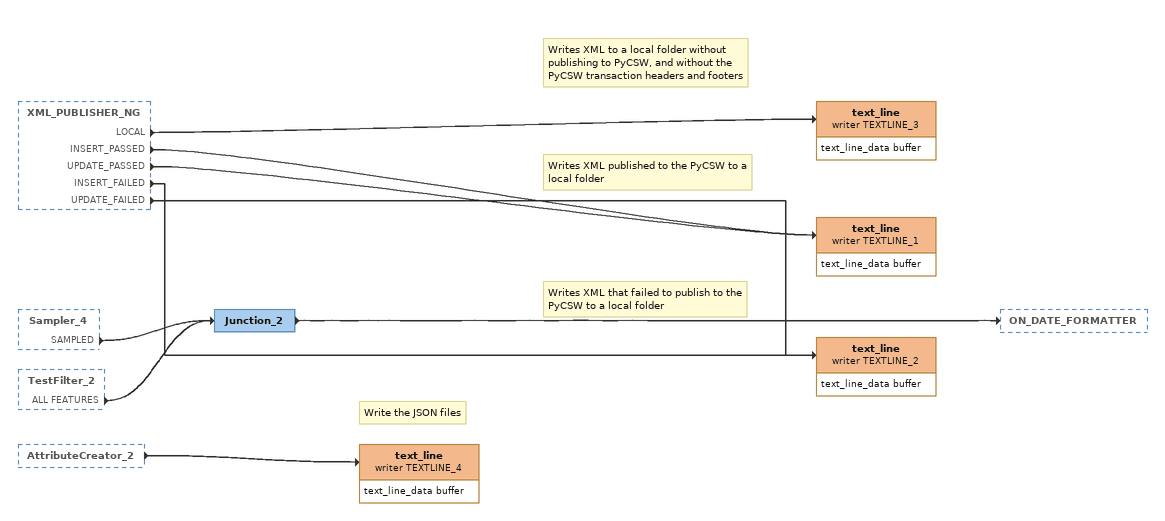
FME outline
XML_PUBLISHER_NG [outside]
    LOCAL -> text_line (writer TEXTLINE_3)
    INSERT_PASSED -> text_line (writer TEXTLINE_1)
    UPDATE_PASSED -> text_line (writer TEXTLINE_1)
    INSERT_FAILED -> text_line (writer TEXTLINE_2)
    UPDATE_FAILED -> text_line (writer TEXTLINE_2)
Sampler_4 [outside]
    SAMPLED -> Junction_2
TestFilter_2 [outside]
    ALL FEATURES -> Junction_2
AttributeCreator_2 [outside]
    -> text_line (writer TEXTLINE_4)
Note: Writes XML to a local folder without publishing to PyCSW, and without the PyCSW transaction headers and footers
text_line (writer TEXTLINE_3)
    attributes: text_line_data buffer
Note: Writes XML published to the PyCSW to a local folder
text_line (writer TEXTLINE_1)
    attributes: text_line_data buffer
Note: Writes XML that failed to publish to the PyCSW to a local folder
text_line (writer TEXTLINE_2)
    attributes: text_line_data buffer
Junction_2
    -> ON_DATE_FORMATTER
Note: Write the JSON files
text_line (writer TEXTLINE_4)
    attributes: text_line_data buffer
